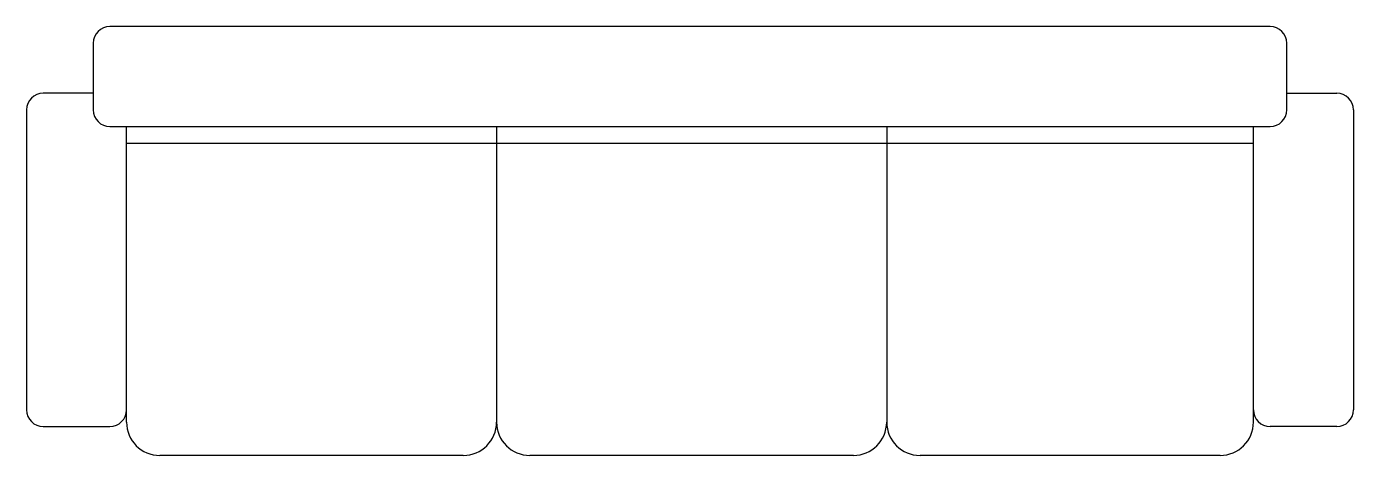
# Model space of a CAD drawing. Extents: x 11.65 to 13.64, y 7.29 to 7.93.
import ezdxf

# ---------------------------------------------------------------- set-up
doc = ezdxf.new("R2010")
doc.units = 0
doc.header["$LTSCALE"] = 0.5
doc.layers.get('0').update_dxf_attribs({"linetype": 'CONTINUOUS'})

msp = doc.modelspace()

# ---------------------------------------------------------------- linework, layer by layer
at = {"color": 0}
for p, q in [((13.513, 7.9336), (11.773, 7.9336)), ((11.748, 7.9086), (11.748, 7.8336)), ((13.538, 7.8336), (13.538, 7.9086)), ((11.748, 7.8336), (11.673, 7.8336)), ((11.748, 7.8336), (11.748, 7.8086)), ((13.538, 7.8086), (13.538, 7.8336)), ((13.538, 7.8336), (13.613, 7.8336)), ((11.648, 7.8086), (11.648, 7.3586)), ((13.638, 7.8086), (13.638, 7.3586)), ((11.773, 7.7836), (13.513, 7.7836)), ((11.798, 7.3586), (11.798, 7.7836)), ((12.353, 7.7836), (12.353, 7.3402)), ((12.938, 7.7836), (12.938, 7.3402)), ((13.488, 7.3586), (13.488, 7.7836)), ((11.798, 7.7586), (13.488, 7.7586)), ((11.798, 7.3402), (11.798, 7.3586)), ((13.488, 7.3402), (13.488, 7.3586)), ((11.673, 7.3336), (11.7688, 7.3336)), ((11.7688, 7.3336), (11.773, 7.3336)), ((13.538, 7.3336), (13.513, 7.3336)), ((13.613, 7.3336), (13.538, 7.3336)), ((12.303, 7.2902), (11.848, 7.2902)), ((12.888, 7.2902), (12.403, 7.2902)), ((13.438, 7.2902), (12.988, 7.2902))]:
    msp.add_line(p, q, dxfattribs=at)
for centre, radius, start, end in [((11.773, 7.9086), 0.025, 90, 180), ((13.513, 7.9086), 0.025, 0, 90), ((11.673, 7.8086), 0.025, 90, 180), ((13.613, 7.8086), 0.025, 0, 90), ((11.773, 7.8086), 0.025, 180, 270), ((13.513, 7.8086), 0.025, 270, 0), ((11.673, 7.3586), 0.025, 180, 270), ((11.773, 7.3586), 0.025, 270, 0), ((13.513, 7.3586), 0.025, 180, 270), ((13.613, 7.3586), 0.025, 270, 0), ((11.848, 7.3402), 0.05, 180, 270), ((12.303, 7.3402), 0.05, 270, 0), ((12.403, 7.3402), 0.05, 180, 270), ((12.888, 7.3402), 0.05, 270, 0), ((12.988, 7.3402), 0.05, 180, 270), ((13.438, 7.3402), 0.05, 270, 0)]:
    msp.add_arc(centre, radius, start, end, dxfattribs=at)

doc.saveas('drawing.dxf')
